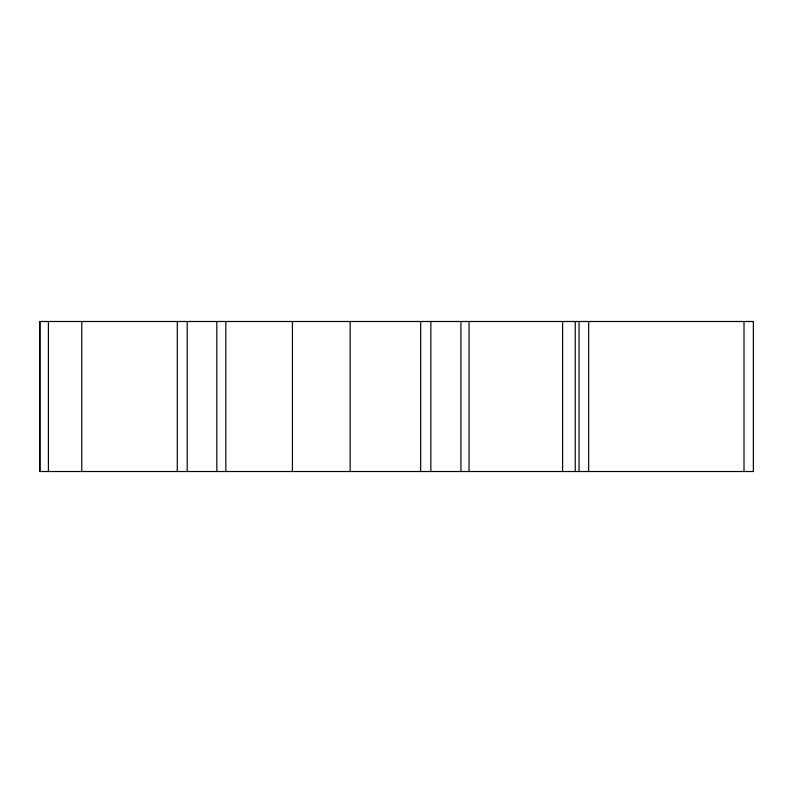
<?xml version="1.0" encoding="UTF-8"?>
<svg xmlns="http://www.w3.org/2000/svg" width="793" height="793" viewBox="0 0 793 793"><rect width="100%" height="100%" fill="white"/><g stroke="black" fill="none" stroke-linecap="round" stroke-linejoin="round"><path stroke-width="1.19" d="M744.012 321.482L744.012 471.518M588.664 321.482L588.664 471.518M579.059 321.482L579.059 471.518M575.242 321.482L575.242 471.518M562.604 321.482L562.604 471.518M469.05 321.482L469.05 471.518M460.921 321.482L460.921 471.518M430.847 321.482L430.847 471.518M420.667 321.482L420.667 471.518M350.169 321.482L350.169 471.518M292.429 321.482L292.429 471.518M225.817 321.482L225.817 471.518M216.816 321.482L216.816 471.518M187.188 321.482L187.188 471.518M177.285 321.482L177.285 471.518M81.778 321.482L81.778 471.518M48.403 321.482L48.403 471.518M39.997 321.482L39.997 471.518M753.35 321.482L39.65 321.482L39.65 471.518L753.35 471.518L753.35 321.482"/></g></svg>
